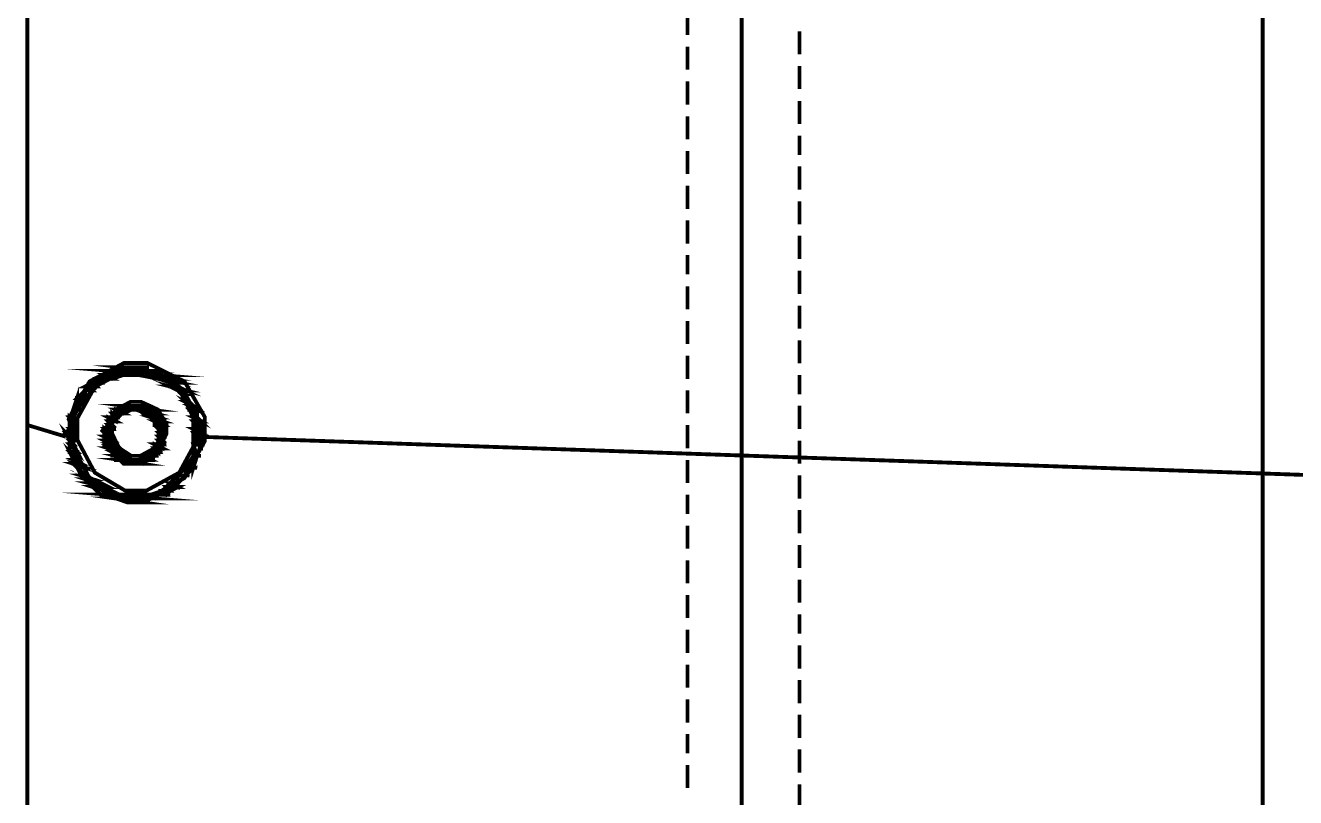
# Model space of a CAD drawing. Header units: metres. Extents: x -593 to 248, y 430 to 1024.
# Drawn here: x -26.56 to -12.6, y 676.95 to 685.43 of the extents above; entities that cross this region are included whole.
import ezdxf

# ---------------------------------------------------------------- set-up
doc = ezdxf.new("R2010")
doc.units = ezdxf.units.M
doc.header["$MEASUREMENT"] = 0
doc.layers.add('C00-00-00-BLACK', color=7, linetype='Continuous')
doc.layers.add('CFF-00-00', color=1, linetype='Continuous')

msp = doc.modelspace()

# ---------------------------------------------------------------- linework, layer by layer
at = {"layer": 'C00-00-00-BLACK', "const_width": 0.0423}
for points in [[(-26.534, 673.07), (-26.534, 693.119)], [(-12.965, 690.701), (-12.965, 670.355)], [(-18.689, 673.07), (-18.689, 688.796)], [(-19.283, 685.319), (-19.283, 685.531)], [(-18.053, 685.108), (-18.053, 685.362)], [(-19.283, 684.939), (-19.283, 685.192)], [(-18.053, 684.727), (-18.053, 684.98)], [(-19.283, 684.555), (-19.283, 684.812)], [(-18.053, 684.344), (-18.053, 684.597)], [(-19.283, 684.174), (-19.283, 684.428)], [(-18.053, 684.005), (-18.053, 684.217)], [(-19.283, 683.793), (-19.283, 684.047)], [(-18.053, 683.623), (-18.053, 683.878)], [(-19.283, 683.412), (-19.283, 683.666)], [(-18.053, 683.243), (-18.053, 683.496)], [(-19.283, 683.03), (-19.283, 683.285)], [(-18.053, 682.862), (-18.053, 683.116)], [(-19.283, 682.693), (-19.283, 682.904)], [(-18.053, 682.478), (-18.053, 682.734)], [(-19.283, 682.308), (-19.283, 682.563)], [(-18.053, 682.097), (-18.053, 682.351)], [(-19.283, 681.928), (-19.283, 682.181)], [(-18.053, 681.716), (-18.053, 681.969)], [(-19.283, 681.546), (-19.283, 681.801)], [(-18.053, 681.377), (-18.053, 681.589)], [(-19.283, 681.166), (-19.283, 681.419)], [(-18.053, 680.996), (-18.053, 681.25)], [(-19.283, 680.784), (-19.283, 681.039)], [(-18.053, 680.613), (-18.053, 680.869)], [(-19.283, 680.401), (-19.283, 680.655)], [(-18.053, 680.232), (-18.053, 680.485)], [(-19.283, 680.062), (-19.283, 680.274)], [(-18.053, 679.851), (-18.053, 680.105)], [(-19.283, 679.682), (-19.283, 679.935)], [(-18.053, 679.47), (-18.053, 679.723)], [(-19.283, 679.3), (-19.283, 679.555)], [(-18.053, 679.089), (-18.053, 679.343)], [(-19.283, 678.92), (-19.283, 679.173)], [(-18.053, 678.75), (-18.053, 678.961)], [(-19.283, 678.535), (-19.283, 678.793)], [(-18.053, 678.366), (-18.053, 678.62)], [(-19.283, 678.155), (-19.283, 678.408)], [(-18.053, 677.985), (-18.053, 678.239)], [(-19.283, 677.773), (-19.283, 678.028)], [(-18.053, 677.604), (-18.053, 677.858)], [(-19.283, 677.435), (-19.283, 677.646)], [(-18.053, 677.223), (-18.053, 677.477)], [(-19.283, 677.054), (-19.283, 677.307)], [(-18.053, 676.843), (-18.053, 677.096)]]:
    msp.add_lwpolyline(points, dxfattribs=at)
for points in [[(-24.585, 680.996), (-24.585, 681.127), (-24.808, 681.517), (-25.213, 681.719), (-25.347, 681.719), (-25.474, 681.719), (-25.851, 681.517), (-26.069, 681.127), (-26.069, 680.996), (-26.069, 680.863), (-25.851, 680.457), (-25.474, 680.234), (-25.347, 680.234), (-25.213, 680.234), (-24.808, 680.457), (-24.585, 680.863), (-24.585, 680.996)], [(-25.22, 681.673), (-25.516, 681.673), (-25.22, 681.632), (-25.22, 681.673)], [(-25.516, 681.673), (-25.22, 681.632), (-25.516, 681.632), (-25.516, 681.673)], [(-25.392, 681.673), (-25.22, 681.673), (-25.476, 681.673), (-25.392, 681.673)], [(-25.093, 681.632), (-25.602, 681.632), (-25.093, 681.589), (-25.093, 681.632)], [(-24.67, 680.996), (-24.67, 681.112), (-24.866, 681.459), (-25.227, 681.634), (-25.347, 681.634), (-25.458, 681.634), (-25.793, 681.459), (-25.985, 681.112), (-25.985, 680.996), (-25.985, 680.876), (-25.793, 680.516), (-25.458, 680.318), (-25.347, 680.318), (-25.227, 680.318), (-24.866, 680.516), (-24.67, 680.876), (-24.67, 680.996)], [(-25.772, 681.546), (-25.731, 681.505), (-25.815, 681.505), (-25.772, 681.546)], [(-25.646, 681.546), (-25.772, 681.546), (-25.731, 681.505), (-25.646, 681.546)], [(-25.688, 681.589), (-25.603, 681.546), (-25.731, 681.546), (-25.688, 681.589)], [(-25.476, 681.589), (-25.688, 681.589), (-25.603, 681.546), (-25.476, 681.589)], [(-25.691, 681.546), (-25.646, 681.546), (-25.734, 681.546), (-25.691, 681.546)], [(-25.603, 681.546), (-25.691, 681.546), (-25.646, 681.546), (-25.603, 681.546)], [(-25.643, 681.589), (-25.474, 681.589), (-25.686, 681.589), (-25.643, 681.589)], [(-25.602, 681.632), (-25.093, 681.589), (-25.643, 681.589), (-25.602, 681.632)], [(-25.093, 681.589), (-25.643, 681.589), (-25.093, 681.589)], [(-25.643, 681.589), (-25.093, 681.589), (-25.05, 681.589), (-25.643, 681.589)], [(-25.347, 681.589), (-25.643, 681.589), (-25.474, 681.589), (-25.347, 681.589)], [(-25.516, 681.632), (-25.093, 681.632), (-25.602, 681.632), (-25.516, 681.632)], [(-25.22, 681.632), (-25.516, 681.632), (-25.093, 681.632), (-25.22, 681.632)], [(-25.05, 681.589), (-25.22, 681.589), (-24.966, 681.546), (-25.05, 681.589)], [(-25.093, 681.546), (-24.881, 681.505), (-24.966, 681.505), (-25.093, 681.546)], [(-25.093, 681.589), (-25.347, 681.589), (-25.05, 681.589), (-25.093, 681.589)], [(-25.347, 681.589), (-25.05, 681.589), (-25.22, 681.589), (-25.347, 681.589)], [(-25.22, 681.589), (-24.966, 681.546), (-25.136, 681.546), (-25.22, 681.589)], [(-24.966, 681.546), (-25.093, 681.546), (-24.881, 681.505), (-24.966, 681.546)], [(-24.966, 681.546), (-25.136, 681.546), (-25.093, 681.546), (-24.966, 681.546)], [(-25.136, 681.546), (-24.966, 681.546), (-24.924, 681.546), (-25.136, 681.546)], [(-25.988, 681.335), (-25.988, 681.208), (-26.03, 681.208), (-25.988, 681.335)], [(-25.899, 681.419), (-25.899, 681.335), (-25.985, 681.335), (-25.899, 681.419)], [(-25.815, 681.505), (-25.772, 681.462), (-25.899, 681.462), (-25.815, 681.505)], [(-25.815, 681.419), (-25.899, 681.419), (-25.899, 681.335), (-25.815, 681.419)], [(-25.772, 681.462), (-25.861, 681.462), (-25.818, 681.419), (-25.772, 681.462)], [(-25.861, 681.462), (-25.818, 681.419), (-25.861, 681.419), (-25.861, 681.462)], [(-25.731, 681.505), (-25.815, 681.505), (-25.772, 681.462), (-25.731, 681.505)], [(-24.966, 681.462), (-24.797, 681.419), (-24.881, 681.419), (-24.966, 681.462)], [(-24.881, 681.462), (-24.966, 681.462), (-24.797, 681.419), (-24.881, 681.462)], [(-24.881, 681.505), (-24.966, 681.505), (-24.881, 681.462), (-24.881, 681.505)], [(-24.966, 681.505), (-24.881, 681.462), (-24.966, 681.462), (-24.966, 681.505)], [(-24.881, 681.419), (-24.797, 681.377), (-24.84, 681.377), (-24.881, 681.419)], [(-24.797, 681.419), (-24.881, 681.419), (-24.797, 681.377), (-24.797, 681.419)], [(-24.84, 681.377), (-24.754, 681.293), (-24.797, 681.293), (-24.84, 681.377)], [(-26.027, 681.208), (-26.027, 681.123), (-26.069, 681.123), (-26.027, 681.208)], [(-25.899, 681.335), (-25.988, 681.335), (-25.988, 681.208), (-25.899, 681.335)], [(-25.899, 681.335), (-25.985, 681.335), (-25.899, 681.335)], [(-25.985, 681.335), (-25.899, 681.335), (-25.858, 681.335), (-25.985, 681.335)], [(-25.22, 681.25), (-25.476, 681.25), (-25.177, 681.208), (-25.22, 681.25)], [(-25.008, 680.996), (-25.008, 681.05), (-25.099, 681.208), (-25.284, 681.293), (-25.347, 681.293), (-25.401, 681.293), (-25.562, 681.208), (-25.646, 681.05), (-25.646, 680.996), (-25.646, 680.939), (-25.562, 680.764), (-25.401, 680.657), (-25.347, 680.657), (-25.284, 680.657), (-25.099, 680.764), (-25.008, 680.939), (-25.008, 680.996)], [(-25.05, 680.996), (-25.05, 681.06), (-25.274, 681.25), (-25.347, 681.25), (-25.411, 681.25), (-25.603, 681.06), (-25.603, 680.996), (-25.603, 680.944), (-25.524, 680.785), (-25.392, 680.7), (-25.347, 680.7), (-25.294, 680.7), (-25.136, 680.785), (-25.05, 680.944), (-25.05, 680.996)], [(-25.476, 681.25), (-25.177, 681.208), (-25.519, 681.208), (-25.476, 681.25)], [(-25.432, 681.25), (-25.263, 681.25), (-25.474, 681.25), (-25.432, 681.25)], [(-25.22, 681.25), (-25.177, 681.25), (-25.474, 681.25), (-25.22, 681.25)], [(-25.22, 681.25), (-25.474, 681.25), (-25.263, 681.25), (-25.22, 681.25)], [(-25.392, 681.25), (-25.304, 681.25), (-25.435, 681.25), (-25.392, 681.25)], [(-25.304, 681.25), (-25.432, 681.25), (-25.263, 681.25), (-25.304, 681.25)], [(-25.392, 681.25), (-25.304, 681.25), (-25.263, 681.25), (-25.392, 681.25)], [(-25.304, 681.25), (-25.392, 681.25), (-25.304, 681.25)], [(-24.797, 681.293), (-24.711, 681.25), (-24.754, 681.25), (-24.797, 681.293)], [(-24.797, 681.377), (-24.84, 681.377), (-24.754, 681.293), (-24.797, 681.377)], [(-24.754, 681.293), (-24.797, 681.293), (-24.711, 681.25), (-24.754, 681.293)], [(-24.711, 681.25), (-24.754, 681.25), (-24.67, 681.208), (-24.711, 681.25)], [(-24.754, 681.208), (-24.67, 681.123), (-24.711, 681.123), (-24.754, 681.208)], [(-24.754, 681.25), (-24.67, 681.208), (-24.754, 681.208), (-24.754, 681.25)], [(-26.027, 681.123), (-26.069, 681.123), (-26.027, 681.08), (-26.027, 681.123)], [(-26.069, 681.123), (-26.027, 681.08), (-26.069, 681.08), (-26.069, 681.123)], [(-26.069, 681.08), (-26.027, 680.996), (-26.069, 680.996), (-26.069, 681.08)], [(-25.988, 681.208), (-26.03, 681.208), (-25.988, 681.208)], [(-26.03, 681.208), (-25.988, 681.208), (-25.945, 681.208), (-26.03, 681.208)], [(-25.985, 681.208), (-26.027, 681.208), (-26.027, 681.123), (-25.985, 681.208)], [(-25.562, 681.123), (-25.646, 681.123), (-25.562, 681.08), (-25.562, 681.123)], [(-25.646, 681.123), (-25.562, 681.08), (-25.646, 681.08), (-25.646, 681.123)], [(-25.603, 681.123), (-25.562, 681.123), (-25.646, 681.123), (-25.603, 681.123)], [(-25.646, 681.08), (-25.603, 681.039), (-25.646, 681.039), (-25.646, 681.08)], [(-25.392, 681.208), (-25.562, 681.208), (-25.476, 681.166), (-25.392, 681.208)], [(-25.519, 681.166), (-25.603, 681.166), (-25.562, 681.123), (-25.519, 681.166)], [(-25.603, 681.166), (-25.562, 681.123), (-25.603, 681.123), (-25.603, 681.166)], [(-25.562, 681.166), (-25.476, 681.166), (-25.603, 681.166), (-25.562, 681.166)], [(-25.519, 681.166), (-25.476, 681.166), (-25.603, 681.166), (-25.519, 681.166)], [(-25.519, 681.166), (-25.603, 681.166), (-25.476, 681.166), (-25.519, 681.166)], [(-25.562, 681.123), (-25.603, 681.123), (-25.562, 681.123)], [(-25.562, 681.208), (-25.476, 681.166), (-25.562, 681.166), (-25.562, 681.208)], [(-25.177, 681.208), (-25.519, 681.208), (-25.562, 681.208), (-25.177, 681.208)], [(-25.18, 681.208), (-25.138, 681.208), (-25.562, 681.208), (-25.18, 681.208)], [(-25.18, 681.208), (-25.562, 681.208), (-25.18, 681.208)], [(-25.392, 681.208), (-25.349, 681.208), (-25.562, 681.208), (-25.392, 681.208)], [(-25.392, 681.208), (-25.562, 681.208), (-25.349, 681.208), (-25.392, 681.208)], [(-25.476, 681.166), (-25.562, 681.166), (-25.476, 681.166)], [(-25.519, 681.208), (-25.18, 681.208), (-25.138, 681.208), (-25.519, 681.208)], [(-25.177, 681.208), (-25.304, 681.208), (-25.136, 681.166), (-25.177, 681.208)], [(-25.304, 681.208), (-25.136, 681.166), (-25.263, 681.166), (-25.304, 681.208)], [(-25.177, 681.208), (-25.347, 681.208), (-25.177, 681.208)], [(-25.347, 681.208), (-25.177, 681.208), (-25.304, 681.208), (-25.347, 681.208)], [(-25.136, 681.166), (-25.22, 681.166), (-25.093, 681.123), (-25.136, 681.166)], [(-25.093, 681.123), (-25.177, 681.123), (-25.05, 681.08), (-25.093, 681.123)], [(-25.22, 681.166), (-25.093, 681.123), (-25.177, 681.123), (-25.22, 681.166)], [(-25.136, 681.166), (-25.263, 681.166), (-25.136, 681.166)], [(-25.263, 681.166), (-25.136, 681.166), (-25.093, 681.166), (-25.263, 681.166)], [(-25.136, 681.166), (-25.263, 681.166), (-25.136, 681.166)], [(-25.263, 681.166), (-25.136, 681.166), (-25.22, 681.166), (-25.263, 681.166)], [(-25.177, 681.123), (-25.05, 681.08), (-25.136, 681.08), (-25.177, 681.123)], [(-25.177, 681.123), (-25.093, 681.123), (-25.05, 681.123), (-25.177, 681.123)], [(-25.093, 681.123), (-25.05, 681.123), (-25.177, 681.123), (-25.093, 681.123)], [(-24.67, 681.208), (-24.754, 681.208), (-24.67, 681.123), (-24.67, 681.208)], [(-24.67, 681.123), (-24.711, 681.123), (-24.627, 681.08), (-24.67, 681.123)], [(-24.711, 681.123), (-24.627, 681.08), (-24.711, 681.08), (-24.711, 681.123)], [(-24.711, 681.08), (-24.627, 680.996), (-24.711, 680.996), (-24.711, 681.08)], [(-26.111, 680.954), (-26.027, 680.869), (-26.069, 680.869), (-26.111, 680.954)], [(-26.069, 680.996), (-26.027, 680.954), (-26.111, 680.954), (-26.069, 680.996)], [(-26.027, 680.996), (-26.069, 680.996), (-26.027, 680.954), (-26.027, 680.996)], [(-26.027, 681.08), (-26.069, 681.08), (-26.027, 680.996), (-26.027, 681.08)], [(-25.603, 680.996), (-25.688, 680.996), (-25.646, 680.954), (-25.603, 680.996)], [(-25.646, 681.039), (-25.603, 680.996), (-25.688, 680.996), (-25.646, 681.039)], [(-25.688, 680.996), (-25.646, 680.954), (-25.688, 680.954), (-25.688, 680.996)], [(-25.603, 680.996), (-25.688, 680.996), (-25.603, 680.996)], [(-25.688, 680.996), (-25.603, 680.996), (-25.562, 680.996), (-25.688, 680.996)], [(-25.688, 680.954), (-25.646, 680.911), (-25.688, 680.911), (-25.688, 680.954)], [(-25.603, 681.08), (-25.646, 681.08), (-25.603, 681.039), (-25.603, 681.08)], [(-25.603, 681.039), (-25.646, 681.039), (-25.603, 680.996), (-25.603, 681.039)], [(-25.603, 681.08), (-25.562, 681.08), (-25.646, 681.08), (-25.603, 681.08)], [(-25.603, 681.08), (-25.646, 681.08), (-25.562, 681.08), (-25.603, 681.08)], [(-25.05, 681.08), (-25.136, 681.08), (-25.05, 681.039), (-25.05, 681.08)], [(-25.136, 681.08), (-25.05, 681.039), (-25.136, 681.039), (-25.136, 681.08)], [(-25.136, 681.08), (-25.05, 681.08), (-25.008, 681.08), (-25.136, 681.08)], [(-25.05, 681.08), (-25.008, 681.08), (-25.136, 681.08), (-25.05, 681.08)], [(-25.05, 681.039), (-25.136, 681.039), (-25.093, 681.039), (-25.05, 681.039)], [(-25.136, 681.039), (-25.05, 681.039), (-25.008, 681.039), (-25.136, 681.039)], [(-25.05, 680.996), (-25.093, 680.996), (-25.05, 680.954), (-25.05, 680.996)], [(-25.05, 681.039), (-25.093, 681.039), (-25.05, 680.996), (-25.05, 681.039)], [(-25.093, 681.039), (-25.05, 680.996), (-25.093, 680.996), (-25.093, 681.039)], [(-25.093, 680.996), (-25.05, 680.954), (-25.093, 680.954), (-25.093, 680.996)], [(-25.093, 680.954), (-25.05, 680.911), (-25.093, 680.911), (-25.093, 680.954)], [(-24.627, 680.996), (-24.711, 680.996), (-24.627, 680.954), (-24.627, 680.996)], [(-24.627, 681.08), (-24.711, 681.08), (-24.627, 680.996), (-24.627, 681.08)], [(-24.711, 680.996), (-24.627, 680.954), (-24.711, 680.954), (-24.711, 680.996)], [(-24.711, 680.954), (-24.627, 680.824), (-24.711, 680.824), (-24.711, 680.954)], [(-26.027, 680.954), (-26.111, 680.954), (-26.027, 680.869), (-26.027, 680.954)], [(-26.027, 680.827), (-26.069, 680.827), (-25.985, 680.743), (-26.027, 680.827)], [(-26.027, 680.869), (-26.069, 680.869), (-26.027, 680.827), (-26.027, 680.869)], [(-26.069, 680.869), (-26.027, 680.827), (-26.069, 680.827), (-26.069, 680.869)], [(-26.069, 680.827), (-25.985, 680.743), (-26.069, 680.743), (-26.069, 680.827)], [(-25.646, 680.911), (-25.688, 680.911), (-25.603, 680.869), (-25.646, 680.911)], [(-25.603, 680.869), (-25.688, 680.869), (-25.603, 680.827), (-25.603, 680.869)], [(-25.646, 680.954), (-25.688, 680.954), (-25.646, 680.911), (-25.646, 680.954)], [(-25.603, 680.827), (-25.646, 680.827), (-25.559, 680.784), (-25.603, 680.827)], [(-25.688, 680.954), (-25.646, 680.954), (-25.603, 680.954), (-25.688, 680.954)], [(-25.646, 680.954), (-25.603, 680.954), (-25.688, 680.954), (-25.646, 680.954)], [(-25.688, 680.911), (-25.603, 680.869), (-25.688, 680.869), (-25.688, 680.911)], [(-25.688, 680.869), (-25.603, 680.827), (-25.688, 680.827), (-25.688, 680.869)], [(-25.688, 680.869), (-25.603, 680.869), (-25.562, 680.869), (-25.688, 680.869)], [(-25.603, 680.869), (-25.562, 680.869), (-25.688, 680.869), (-25.603, 680.869)], [(-25.646, 680.827), (-25.559, 680.784), (-25.646, 680.784), (-25.646, 680.827)], [(-25.136, 680.827), (-25.05, 680.784), (-25.136, 680.784), (-25.136, 680.827)], [(-25.05, 680.911), (-25.093, 680.911), (-25.05, 680.869), (-25.05, 680.911)], [(-25.05, 680.869), (-25.093, 680.869), (-25.05, 680.827), (-25.05, 680.869)], [(-25.05, 680.954), (-25.093, 680.954), (-25.05, 680.911), (-25.05, 680.954)], [(-25.093, 680.954), (-25.05, 680.954), (-25.008, 680.954), (-25.093, 680.954)], [(-25.05, 680.954), (-25.008, 680.954), (-25.093, 680.954), (-25.05, 680.954)], [(-25.093, 680.911), (-25.05, 680.869), (-25.093, 680.869), (-25.093, 680.911)], [(-25.093, 680.869), (-25.05, 680.827), (-25.093, 680.827), (-25.093, 680.869)], [(-24.627, 680.954), (-24.711, 680.954), (-24.627, 680.824), (-24.627, 680.954)], [(-24.711, 680.827), (-24.67, 680.7), (-24.711, 680.7), (-24.711, 680.827)], [(-26.069, 680.743), (-25.985, 680.657), (-26.027, 680.657), (-26.069, 680.743)], [(-25.985, 680.743), (-26.069, 680.743), (-25.985, 680.657), (-25.985, 680.743)], [(-25.562, 680.784), (-25.646, 680.784), (-25.519, 680.743), (-25.562, 680.784)], [(-25.646, 680.784), (-25.519, 680.743), (-25.603, 680.743), (-25.646, 680.784)], [(-25.435, 680.7), (-25.562, 680.7), (-25.392, 680.655), (-25.435, 680.7)], [(-25.603, 680.827), (-25.688, 680.827), (-25.603, 680.827)], [(-25.688, 680.827), (-25.603, 680.827), (-25.646, 680.827), (-25.688, 680.827)], [(-25.519, 680.743), (-25.603, 680.743), (-25.519, 680.7), (-25.519, 680.743)], [(-25.559, 680.784), (-25.646, 680.784), (-25.559, 680.784)], [(-25.646, 680.784), (-25.559, 680.784), (-25.516, 680.784), (-25.646, 680.784)], [(-25.476, 680.7), (-25.606, 680.7), (-25.435, 680.7), (-25.476, 680.7)], [(-25.606, 680.7), (-25.435, 680.7), (-25.562, 680.7), (-25.606, 680.7)], [(-25.603, 680.743), (-25.519, 680.7), (-25.603, 680.7), (-25.603, 680.743)], [(-25.476, 680.7), (-25.435, 680.7), (-25.603, 680.7), (-25.476, 680.7)], [(-25.476, 680.7), (-25.603, 680.7), (-25.519, 680.7), (-25.476, 680.7)], [(-25.562, 680.7), (-25.392, 680.655), (-25.562, 680.655), (-25.562, 680.7)], [(-25.263, 680.7), (-25.177, 680.657), (-25.304, 680.657), (-25.263, 680.7)], [(-25.136, 680.7), (-25.263, 680.7), (-25.177, 680.657), (-25.136, 680.7)], [(-25.22, 680.7), (-25.136, 680.7), (-25.263, 680.7), (-25.22, 680.7)], [(-25.136, 680.7), (-25.263, 680.7), (-25.136, 680.7)], [(-25.263, 680.7), (-25.136, 680.7), (-25.093, 680.7), (-25.263, 680.7)], [(-25.177, 680.743), (-25.136, 680.7), (-25.22, 680.7), (-25.177, 680.743)], [(-25.136, 680.7), (-25.22, 680.7), (-25.136, 680.7)], [(-25.136, 680.784), (-25.093, 680.743), (-25.177, 680.743), (-25.136, 680.784)], [(-25.093, 680.743), (-25.177, 680.743), (-25.136, 680.7), (-25.093, 680.743)], [(-25.05, 680.827), (-25.136, 680.827), (-25.05, 680.784), (-25.05, 680.827)], [(-25.177, 680.743), (-25.093, 680.743), (-25.05, 680.743), (-25.177, 680.743)], [(-25.093, 680.743), (-25.05, 680.743), (-25.177, 680.743), (-25.093, 680.743)], [(-25.093, 680.784), (-25.136, 680.784), (-25.093, 680.743), (-25.093, 680.784)], [(-25.05, 680.827), (-25.093, 680.827), (-25.136, 680.827), (-25.05, 680.827)], [(-25.093, 680.784), (-25.05, 680.784), (-25.136, 680.784), (-25.093, 680.784)], [(-25.093, 680.784), (-25.136, 680.784), (-25.05, 680.784), (-25.093, 680.784)], [(-25.093, 680.827), (-25.05, 680.827), (-25.008, 680.827), (-25.093, 680.827)], [(-24.711, 680.7), (-24.711, 680.571), (-24.797, 680.571), (-24.711, 680.7)], [(-24.627, 680.827), (-24.711, 680.827), (-24.67, 680.7), (-24.627, 680.827)], [(-24.711, 680.827), (-24.627, 680.827), (-24.585, 680.827), (-24.711, 680.827)], [(-24.627, 680.827), (-24.585, 680.827), (-24.711, 680.827), (-24.627, 680.827)], [(-24.711, 680.7), (-24.67, 680.7), (-24.627, 680.7), (-24.711, 680.7)], [(-24.67, 680.7), (-24.627, 680.7), (-24.711, 680.7), (-24.67, 680.7)], [(-24.67, 680.7), (-24.711, 680.7), (-24.711, 680.571), (-24.67, 680.7)], [(-25.942, 680.613), (-26.027, 680.613), (-25.899, 680.571), (-25.942, 680.613)], [(-25.985, 680.655), (-26.027, 680.655), (-25.942, 680.613), (-25.985, 680.655)], [(-26.027, 680.613), (-25.899, 680.571), (-25.985, 680.571), (-26.027, 680.613)], [(-25.985, 680.571), (-25.899, 680.485), (-25.942, 680.485), (-25.985, 680.571)], [(-26.027, 680.655), (-25.942, 680.613), (-26.027, 680.613), (-26.027, 680.655)], [(-25.899, 680.571), (-25.985, 680.571), (-25.899, 680.485), (-25.899, 680.571)], [(-25.22, 680.655), (-25.519, 680.655), (-25.263, 680.613), (-25.22, 680.655)], [(-25.562, 680.655), (-25.392, 680.655), (-25.347, 680.655), (-25.562, 680.655)], [(-25.392, 680.655), (-25.347, 680.655), (-25.562, 680.655), (-25.392, 680.655)], [(-25.347, 680.655), (-25.304, 680.655), (-25.562, 680.655), (-25.347, 680.655)], [(-25.347, 680.655), (-25.562, 680.655), (-25.389, 680.655), (-25.347, 680.655)], [(-25.177, 680.655), (-25.562, 680.655), (-25.22, 680.655), (-25.177, 680.655)], [(-25.562, 680.655), (-25.22, 680.655), (-25.519, 680.655), (-25.562, 680.655)], [(-25.519, 680.655), (-25.263, 680.613), (-25.476, 680.613), (-25.519, 680.655)], [(-25.22, 680.655), (-25.519, 680.655), (-25.22, 680.655)], [(-25.519, 680.655), (-25.22, 680.655), (-25.177, 680.655), (-25.519, 680.655)], [(-25.263, 680.613), (-25.476, 680.613), (-25.435, 680.613), (-25.263, 680.613)], [(-25.476, 680.613), (-25.263, 680.613), (-25.22, 680.613), (-25.476, 680.613)], [(-25.304, 680.613), (-25.392, 680.613), (-25.435, 680.613), (-25.304, 680.613)], [(-25.435, 680.613), (-25.263, 680.613), (-25.304, 680.613), (-25.435, 680.613)], [(-25.304, 680.613), (-25.263, 680.613), (-25.392, 680.613), (-25.304, 680.613)], [(-25.304, 680.655), (-25.177, 680.655), (-25.347, 680.655), (-25.304, 680.655)], [(-25.347, 680.655), (-25.177, 680.655), (-25.133, 680.655), (-25.347, 680.655)], [(-25.177, 680.655), (-25.133, 680.655), (-25.347, 680.655), (-25.177, 680.655)], [(-25.177, 680.655), (-25.304, 680.655), (-25.177, 680.655)], [(-24.797, 680.571), (-24.797, 680.485), (-24.881, 680.485), (-24.797, 680.571)], [(-24.711, 680.571), (-24.797, 680.571), (-24.711, 680.571)], [(-24.797, 680.571), (-24.711, 680.571), (-24.67, 680.571), (-24.797, 680.571)], [(-24.711, 680.571), (-24.797, 680.571), (-24.797, 680.485), (-24.711, 680.571)], [(-25.899, 680.485), (-25.945, 680.485), (-25.815, 680.444), (-25.899, 680.485)], [(-25.945, 680.485), (-25.815, 680.444), (-25.899, 680.444), (-25.945, 680.485)], [(-25.815, 680.444), (-25.899, 680.444), (-25.772, 680.401), (-25.815, 680.444)], [(-25.899, 680.444), (-25.772, 680.401), (-25.858, 680.401), (-25.899, 680.444)], [(-25.858, 680.401), (-25.688, 680.358), (-25.815, 680.358), (-25.858, 680.401)], [(-24.881, 680.485), (-24.881, 680.401), (-24.966, 680.401), (-24.881, 680.485)], [(-24.797, 680.485), (-24.881, 680.485), (-24.797, 680.485)], [(-24.881, 680.485), (-24.797, 680.485), (-24.754, 680.485), (-24.881, 680.485)], [(-24.797, 680.485), (-24.881, 680.485), (-24.881, 680.401), (-24.797, 680.485)], [(-25.093, 680.274), (-25.643, 680.274), (-25.136, 680.232), (-25.093, 680.274)], [(-25.772, 680.401), (-25.858, 680.401), (-25.688, 680.358), (-25.772, 680.401)], [(-25.688, 680.358), (-25.815, 680.358), (-25.562, 680.274), (-25.688, 680.358)], [(-25.815, 680.358), (-25.562, 680.274), (-25.731, 680.274), (-25.815, 680.358)], [(-25.688, 680.358), (-25.815, 680.358), (-25.688, 680.358)], [(-25.815, 680.358), (-25.688, 680.358), (-25.646, 680.358), (-25.815, 680.358)], [(-25.562, 680.274), (-25.731, 680.274), (-25.476, 680.274), (-25.562, 680.274)], [(-25.731, 680.274), (-25.476, 680.274), (-25.688, 680.274), (-25.731, 680.274)], [(-25.643, 680.274), (-25.136, 680.232), (-25.559, 680.232), (-25.643, 680.274)], [(-25.476, 680.274), (-25.688, 680.274), (-25.435, 680.274), (-25.476, 680.274)], [(-25.688, 680.274), (-25.435, 680.274), (-25.646, 680.274), (-25.688, 680.274)], [(-25.304, 680.274), (-25.263, 680.274), (-25.646, 680.274), (-25.304, 680.274)], [(-25.304, 680.274), (-25.646, 680.274), (-25.432, 680.274), (-25.304, 680.274)], [(-25.177, 680.274), (-25.05, 680.274), (-25.304, 680.274), (-25.177, 680.274)], [(-25.093, 680.274), (-25.05, 680.274), (-25.304, 680.274), (-25.093, 680.274)], [(-25.093, 680.274), (-25.304, 680.274), (-25.05, 680.274), (-25.093, 680.274)], [(-25.05, 680.316), (-25.008, 680.274), (-25.177, 680.274), (-25.05, 680.316)], [(-25.008, 680.274), (-25.177, 680.274), (-25.008, 680.274)], [(-25.177, 680.274), (-25.008, 680.274), (-24.966, 680.274), (-25.177, 680.274)], [(-25.008, 680.274), (-25.177, 680.274), (-25.05, 680.274), (-25.008, 680.274)], [(-25.008, 680.358), (-24.966, 680.316), (-25.05, 680.316), (-25.008, 680.358)], [(-24.966, 680.316), (-25.05, 680.316), (-25.008, 680.274), (-24.966, 680.316)], [(-24.881, 680.358), (-25.008, 680.358), (-24.966, 680.316), (-24.881, 680.358)], [(-24.966, 680.401), (-24.881, 680.358), (-25.008, 680.358), (-24.966, 680.401)], [(-24.881, 680.401), (-24.966, 680.401), (-24.881, 680.358), (-24.881, 680.401)], [(-25.562, 680.232), (-25.177, 680.232), (-25.263, 680.189), (-25.562, 680.232)], [(-25.263, 680.189), (-25.432, 680.189), (-25.559, 680.232), (-25.263, 680.189)], [(-25.177, 680.232), (-25.136, 680.232), (-25.559, 680.232), (-25.177, 680.232)], [(-25.177, 680.232), (-25.559, 680.232), (-25.136, 680.232), (-25.177, 680.232)], [(-25.263, 680.189), (-25.22, 680.189), (-25.432, 680.189), (-25.263, 680.189)]]:
    msp.add_lwpolyline(points, close=True, dxfattribs=at)
at = {"layer": 'C00-00-00-BLACK'}
for points in [[(-25.688, 681.589), (-25.603, 681.546), (-25.731, 681.546), (-25.688, 681.589)], [(-25.476, 681.589), (-25.688, 681.589), (-25.603, 681.546), (-25.476, 681.589)], [(-25.643, 681.589), (-25.474, 681.589), (-25.686, 681.589), (-25.643, 681.589)], [(-25.602, 681.632), (-25.093, 681.589), (-25.643, 681.589), (-25.602, 681.632)], [(-25.093, 681.589), (-25.643, 681.589), (-25.093, 681.589)], [(-25.643, 681.589), (-25.093, 681.589), (-25.05, 681.589), (-25.643, 681.589)], [(-25.347, 681.589), (-25.643, 681.589), (-25.474, 681.589), (-25.347, 681.589)], [(-25.516, 681.632), (-25.093, 681.632), (-25.602, 681.632), (-25.516, 681.632)], [(-25.093, 681.632), (-25.602, 681.632), (-25.093, 681.589), (-25.093, 681.632)], [(-25.22, 681.673), (-25.516, 681.673), (-25.22, 681.632), (-25.22, 681.673)], [(-25.516, 681.673), (-25.22, 681.632), (-25.516, 681.632), (-25.516, 681.673)], [(-25.22, 681.632), (-25.516, 681.632), (-25.093, 681.632), (-25.22, 681.632)], [(-25.392, 681.673), (-25.22, 681.673), (-25.476, 681.673), (-25.392, 681.673)], [(-25.093, 681.589), (-25.347, 681.589), (-25.05, 681.589), (-25.093, 681.589)], [(-25.347, 681.589), (-25.05, 681.589), (-25.22, 681.589), (-25.347, 681.589)], [(-25.05, 681.589), (-25.22, 681.589), (-24.966, 681.546), (-25.05, 681.589)], [(-25.22, 681.589), (-24.966, 681.546), (-25.136, 681.546), (-25.22, 681.589)], [(-25.899, 681.419), (-25.899, 681.335), (-25.985, 681.335), (-25.899, 681.419)], [(-25.815, 681.505), (-25.772, 681.462), (-25.899, 681.462), (-25.815, 681.505)], [(-25.815, 681.419), (-25.899, 681.419), (-25.899, 681.335), (-25.815, 681.419)], [(-25.772, 681.462), (-25.861, 681.462), (-25.818, 681.419), (-25.772, 681.462)], [(-25.861, 681.462), (-25.818, 681.419), (-25.861, 681.419), (-25.861, 681.462)], [(-25.772, 681.546), (-25.731, 681.505), (-25.815, 681.505), (-25.772, 681.546)], [(-25.731, 681.505), (-25.815, 681.505), (-25.772, 681.462), (-25.731, 681.505)], [(-25.646, 681.546), (-25.772, 681.546), (-25.731, 681.505), (-25.646, 681.546)], [(-25.691, 681.546), (-25.646, 681.546), (-25.734, 681.546), (-25.691, 681.546)], [(-25.603, 681.546), (-25.691, 681.546), (-25.646, 681.546), (-25.603, 681.546)], [(-24.966, 681.546), (-25.136, 681.546), (-25.093, 681.546), (-24.966, 681.546)], [(-25.136, 681.546), (-24.966, 681.546), (-24.924, 681.546), (-25.136, 681.546)], [(-24.966, 681.546), (-25.093, 681.546), (-24.881, 681.505), (-24.966, 681.546)], [(-25.093, 681.546), (-24.881, 681.505), (-24.966, 681.505), (-25.093, 681.546)], [(-24.881, 681.505), (-24.966, 681.505), (-24.881, 681.462), (-24.881, 681.505)], [(-24.966, 681.505), (-24.881, 681.462), (-24.966, 681.462), (-24.966, 681.505)], [(-24.881, 681.462), (-24.966, 681.462), (-24.797, 681.419), (-24.881, 681.462)], [(-24.966, 681.462), (-24.797, 681.419), (-24.881, 681.419), (-24.966, 681.462)], [(-24.797, 681.419), (-24.881, 681.419), (-24.797, 681.377), (-24.797, 681.419)], [(-24.881, 681.419), (-24.797, 681.377), (-24.84, 681.377), (-24.881, 681.419)], [(-25.988, 681.335), (-25.988, 681.208), (-26.03, 681.208), (-25.988, 681.335)], [(-25.899, 681.335), (-25.988, 681.335), (-25.988, 681.208), (-25.899, 681.335)], [(-25.899, 681.335), (-25.985, 681.335), (-25.899, 681.335)], [(-25.985, 681.335), (-25.899, 681.335), (-25.858, 681.335), (-25.985, 681.335)], [(-24.797, 681.377), (-24.84, 681.377), (-24.754, 681.293), (-24.797, 681.377)], [(-24.84, 681.377), (-24.754, 681.293), (-24.797, 681.293), (-24.84, 681.377)], [(-24.754, 681.293), (-24.797, 681.293), (-24.711, 681.25), (-24.754, 681.293)], [(-24.797, 681.293), (-24.711, 681.25), (-24.754, 681.25), (-24.797, 681.293)], [(-26.027, 681.208), (-26.027, 681.123), (-26.069, 681.123), (-26.027, 681.208)], [(-25.988, 681.208), (-26.03, 681.208), (-25.988, 681.208)], [(-26.03, 681.208), (-25.988, 681.208), (-25.945, 681.208), (-26.03, 681.208)], [(-25.985, 681.208), (-26.027, 681.208), (-26.027, 681.123), (-25.985, 681.208)], [(-25.562, 681.166), (-25.476, 681.166), (-25.603, 681.166), (-25.562, 681.166)], [(-25.519, 681.166), (-25.476, 681.166), (-25.603, 681.166), (-25.519, 681.166)], [(-25.519, 681.166), (-25.603, 681.166), (-25.476, 681.166), (-25.519, 681.166)], [(-25.519, 681.166), (-25.603, 681.166), (-25.562, 681.123), (-25.519, 681.166)], [(-25.603, 681.166), (-25.562, 681.123), (-25.603, 681.123), (-25.603, 681.166)], [(-25.177, 681.208), (-25.519, 681.208), (-25.562, 681.208), (-25.177, 681.208)], [(-25.18, 681.208), (-25.138, 681.208), (-25.562, 681.208), (-25.18, 681.208)], [(-25.18, 681.208), (-25.562, 681.208), (-25.18, 681.208)], [(-25.392, 681.208), (-25.349, 681.208), (-25.562, 681.208), (-25.392, 681.208)], [(-25.392, 681.208), (-25.562, 681.208), (-25.349, 681.208), (-25.392, 681.208)], [(-25.392, 681.208), (-25.562, 681.208), (-25.476, 681.166), (-25.392, 681.208)], [(-25.562, 681.208), (-25.476, 681.166), (-25.562, 681.166), (-25.562, 681.208)], [(-25.476, 681.166), (-25.562, 681.166), (-25.476, 681.166)], [(-25.476, 681.25), (-25.177, 681.208), (-25.519, 681.208), (-25.476, 681.25)], [(-25.519, 681.208), (-25.18, 681.208), (-25.138, 681.208), (-25.519, 681.208)], [(-25.22, 681.25), (-25.476, 681.25), (-25.177, 681.208), (-25.22, 681.25)], [(-25.432, 681.25), (-25.263, 681.25), (-25.474, 681.25), (-25.432, 681.25)], [(-25.22, 681.25), (-25.177, 681.25), (-25.474, 681.25), (-25.22, 681.25)], [(-25.22, 681.25), (-25.474, 681.25), (-25.263, 681.25), (-25.22, 681.25)], [(-25.392, 681.25), (-25.304, 681.25), (-25.435, 681.25), (-25.392, 681.25)], [(-25.304, 681.25), (-25.432, 681.25), (-25.263, 681.25), (-25.304, 681.25)], [(-25.392, 681.25), (-25.304, 681.25), (-25.263, 681.25), (-25.392, 681.25)], [(-25.304, 681.25), (-25.392, 681.25), (-25.304, 681.25)], [(-25.177, 681.208), (-25.347, 681.208), (-25.177, 681.208)], [(-25.347, 681.208), (-25.177, 681.208), (-25.304, 681.208), (-25.347, 681.208)], [(-25.177, 681.208), (-25.304, 681.208), (-25.136, 681.166), (-25.177, 681.208)], [(-25.304, 681.208), (-25.136, 681.166), (-25.263, 681.166), (-25.304, 681.208)], [(-25.136, 681.166), (-25.263, 681.166), (-25.136, 681.166)], [(-25.263, 681.166), (-25.136, 681.166), (-25.093, 681.166), (-25.263, 681.166)], [(-25.136, 681.166), (-25.263, 681.166), (-25.136, 681.166)], [(-25.263, 681.166), (-25.136, 681.166), (-25.22, 681.166), (-25.263, 681.166)], [(-25.136, 681.166), (-25.22, 681.166), (-25.093, 681.123), (-25.136, 681.166)], [(-25.22, 681.166), (-25.093, 681.123), (-25.177, 681.123), (-25.22, 681.166)], [(-24.711, 681.25), (-24.754, 681.25), (-24.67, 681.208), (-24.711, 681.25)], [(-24.754, 681.25), (-24.67, 681.208), (-24.754, 681.208), (-24.754, 681.25)], [(-24.67, 681.208), (-24.754, 681.208), (-24.67, 681.123), (-24.67, 681.208)], [(-24.754, 681.208), (-24.67, 681.123), (-24.711, 681.123), (-24.754, 681.208)], [(-26.069, 680.996), (-26.027, 680.954), (-26.111, 680.954), (-26.069, 680.996)], [(-26.027, 681.123), (-26.069, 681.123), (-26.027, 681.08), (-26.027, 681.123)], [(-26.069, 681.123), (-26.027, 681.08), (-26.069, 681.08), (-26.069, 681.123)], [(-26.027, 681.08), (-26.069, 681.08), (-26.027, 680.996), (-26.027, 681.08)], [(-26.069, 681.08), (-26.027, 680.996), (-26.069, 680.996), (-26.069, 681.08)], [(-26.027, 680.996), (-26.069, 680.996), (-26.027, 680.954), (-26.027, 680.996)], [(-25.646, 681.039), (-25.603, 680.996), (-25.688, 680.996), (-25.646, 681.039)], [(-25.603, 680.996), (-25.688, 680.996), (-25.603, 680.996)], [(-25.688, 680.996), (-25.603, 680.996), (-25.562, 680.996), (-25.688, 680.996)], [(-25.603, 680.996), (-25.688, 680.996), (-25.646, 680.954), (-25.603, 680.996)], [(-25.688, 680.996), (-25.646, 680.954), (-25.688, 680.954), (-25.688, 680.996)], [(-25.603, 681.123), (-25.562, 681.123), (-25.646, 681.123), (-25.603, 681.123)], [(-25.562, 681.123), (-25.646, 681.123), (-25.562, 681.08), (-25.562, 681.123)], [(-25.646, 681.123), (-25.562, 681.08), (-25.646, 681.08), (-25.646, 681.123)], [(-25.603, 681.08), (-25.562, 681.08), (-25.646, 681.08), (-25.603, 681.08)], [(-25.603, 681.08), (-25.646, 681.08), (-25.562, 681.08), (-25.603, 681.08)], [(-25.603, 681.08), (-25.646, 681.08), (-25.603, 681.039), (-25.603, 681.08)], [(-25.646, 681.08), (-25.603, 681.039), (-25.646, 681.039), (-25.646, 681.08)], [(-25.603, 681.039), (-25.646, 681.039), (-25.603, 680.996), (-25.603, 681.039)], [(-25.562, 681.123), (-25.603, 681.123), (-25.562, 681.123)], [(-25.177, 681.123), (-25.093, 681.123), (-25.05, 681.123), (-25.177, 681.123)], [(-25.093, 681.123), (-25.05, 681.123), (-25.177, 681.123), (-25.093, 681.123)], [(-25.093, 681.123), (-25.177, 681.123), (-25.05, 681.08), (-25.093, 681.123)], [(-25.177, 681.123), (-25.05, 681.08), (-25.136, 681.08), (-25.177, 681.123)], [(-25.136, 681.08), (-25.05, 681.08), (-25.008, 681.08), (-25.136, 681.08)], [(-25.05, 681.08), (-25.008, 681.08), (-25.136, 681.08), (-25.05, 681.08)], [(-25.05, 681.08), (-25.136, 681.08), (-25.05, 681.039), (-25.05, 681.08)], [(-25.136, 681.08), (-25.05, 681.039), (-25.136, 681.039), (-25.136, 681.08)], [(-25.05, 681.039), (-25.136, 681.039), (-25.093, 681.039), (-25.05, 681.039)], [(-25.136, 681.039), (-25.05, 681.039), (-25.008, 681.039), (-25.136, 681.039)], [(-25.05, 681.039), (-25.093, 681.039), (-25.05, 680.996), (-25.05, 681.039)], [(-25.093, 681.039), (-25.05, 680.996), (-25.093, 680.996), (-25.093, 681.039)], [(-25.05, 680.996), (-25.093, 680.996), (-25.05, 680.954), (-25.05, 680.996)], [(-25.093, 680.996), (-25.05, 680.954), (-25.093, 680.954), (-25.093, 680.996)], [(-24.67, 681.123), (-24.711, 681.123), (-24.627, 681.08), (-24.67, 681.123)], [(-24.711, 681.123), (-24.627, 681.08), (-24.711, 681.08), (-24.711, 681.123)], [(-24.627, 681.08), (-24.711, 681.08), (-24.627, 680.996), (-24.627, 681.08)], [(-24.711, 681.08), (-24.627, 680.996), (-24.711, 680.996), (-24.711, 681.08)], [(-24.627, 680.996), (-24.711, 680.996), (-24.627, 680.954), (-24.627, 680.996)], [(-24.711, 680.996), (-24.627, 680.954), (-24.711, 680.954), (-24.711, 680.996)], [(-26.027, 680.954), (-26.111, 680.954), (-26.027, 680.869), (-26.027, 680.954)], [(-26.111, 680.954), (-26.027, 680.869), (-26.069, 680.869), (-26.111, 680.954)], [(-26.027, 680.869), (-26.069, 680.869), (-26.027, 680.827), (-26.027, 680.869)], [(-26.069, 680.869), (-26.027, 680.827), (-26.069, 680.827), (-26.069, 680.869)], [(-25.688, 680.954), (-25.646, 680.954), (-25.603, 680.954), (-25.688, 680.954)], [(-25.646, 680.954), (-25.603, 680.954), (-25.688, 680.954), (-25.646, 680.954)], [(-25.646, 680.954), (-25.688, 680.954), (-25.646, 680.911), (-25.646, 680.954)], [(-25.688, 680.954), (-25.646, 680.911), (-25.688, 680.911), (-25.688, 680.954)], [(-25.646, 680.911), (-25.688, 680.911), (-25.603, 680.869), (-25.646, 680.911)], [(-25.688, 680.911), (-25.603, 680.869), (-25.688, 680.869), (-25.688, 680.911)], [(-25.688, 680.869), (-25.603, 680.869), (-25.562, 680.869), (-25.688, 680.869)], [(-25.603, 680.869), (-25.562, 680.869), (-25.688, 680.869), (-25.603, 680.869)], [(-25.603, 680.869), (-25.688, 680.869), (-25.603, 680.827), (-25.603, 680.869)], [(-25.688, 680.869), (-25.603, 680.827), (-25.688, 680.827), (-25.688, 680.869)], [(-25.093, 680.954), (-25.05, 680.954), (-25.008, 680.954), (-25.093, 680.954)], [(-25.05, 680.954), (-25.008, 680.954), (-25.093, 680.954), (-25.05, 680.954)], [(-25.05, 680.954), (-25.093, 680.954), (-25.05, 680.911), (-25.05, 680.954)], [(-25.093, 680.954), (-25.05, 680.911), (-25.093, 680.911), (-25.093, 680.954)], [(-25.05, 680.911), (-25.093, 680.911), (-25.05, 680.869), (-25.05, 680.911)], [(-25.093, 680.911), (-25.05, 680.869), (-25.093, 680.869), (-25.093, 680.911)], [(-25.05, 680.869), (-25.093, 680.869), (-25.05, 680.827), (-25.05, 680.869)], [(-25.093, 680.869), (-25.05, 680.827), (-25.093, 680.827), (-25.093, 680.869)], [(-24.627, 680.954), (-24.711, 680.954), (-24.627, 680.824), (-24.627, 680.954)], [(-24.711, 680.954), (-24.627, 680.824), (-24.711, 680.824), (-24.711, 680.954)], [(-26.027, 680.827), (-26.069, 680.827), (-25.985, 680.743), (-26.027, 680.827)], [(-26.069, 680.827), (-25.985, 680.743), (-26.069, 680.743), (-26.069, 680.827)], [(-25.985, 680.743), (-26.069, 680.743), (-25.985, 680.657), (-25.985, 680.743)], [(-26.069, 680.743), (-25.985, 680.657), (-26.027, 680.657), (-26.069, 680.743)], [(-25.603, 680.827), (-25.688, 680.827), (-25.603, 680.827)], [(-25.688, 680.827), (-25.603, 680.827), (-25.646, 680.827), (-25.688, 680.827)], [(-25.603, 680.827), (-25.646, 680.827), (-25.559, 680.784), (-25.603, 680.827)], [(-25.646, 680.827), (-25.559, 680.784), (-25.646, 680.784), (-25.646, 680.827)], [(-25.559, 680.784), (-25.646, 680.784), (-25.559, 680.784)], [(-25.646, 680.784), (-25.559, 680.784), (-25.516, 680.784), (-25.646, 680.784)], [(-25.562, 680.784), (-25.646, 680.784), (-25.519, 680.743), (-25.562, 680.784)], [(-25.646, 680.784), (-25.519, 680.743), (-25.603, 680.743), (-25.646, 680.784)], [(-25.519, 680.743), (-25.603, 680.743), (-25.519, 680.7), (-25.519, 680.743)], [(-25.603, 680.743), (-25.519, 680.7), (-25.603, 680.7), (-25.603, 680.743)], [(-25.177, 680.743), (-25.136, 680.7), (-25.22, 680.7), (-25.177, 680.743)], [(-25.136, 680.784), (-25.093, 680.743), (-25.177, 680.743), (-25.136, 680.784)], [(-25.177, 680.743), (-25.093, 680.743), (-25.05, 680.743), (-25.177, 680.743)], [(-25.093, 680.743), (-25.05, 680.743), (-25.177, 680.743), (-25.093, 680.743)], [(-25.093, 680.743), (-25.177, 680.743), (-25.136, 680.7), (-25.093, 680.743)], [(-25.05, 680.827), (-25.093, 680.827), (-25.136, 680.827), (-25.05, 680.827)], [(-25.05, 680.827), (-25.136, 680.827), (-25.05, 680.784), (-25.05, 680.827)], [(-25.136, 680.827), (-25.05, 680.784), (-25.136, 680.784), (-25.136, 680.827)], [(-25.093, 680.784), (-25.05, 680.784), (-25.136, 680.784), (-25.093, 680.784)], [(-25.093, 680.784), (-25.136, 680.784), (-25.05, 680.784), (-25.093, 680.784)], [(-25.093, 680.784), (-25.136, 680.784), (-25.093, 680.743), (-25.093, 680.784)], [(-25.093, 680.827), (-25.05, 680.827), (-25.008, 680.827), (-25.093, 680.827)], [(-24.711, 680.827), (-24.627, 680.827), (-24.585, 680.827), (-24.711, 680.827)], [(-24.627, 680.827), (-24.585, 680.827), (-24.711, 680.827), (-24.627, 680.827)], [(-24.627, 680.827), (-24.711, 680.827), (-24.67, 680.7), (-24.627, 680.827)], [(-24.711, 680.827), (-24.67, 680.7), (-24.711, 680.7), (-24.711, 680.827)], [(-25.985, 680.655), (-26.027, 680.655), (-25.942, 680.613), (-25.985, 680.655)], [(-26.027, 680.655), (-25.942, 680.613), (-26.027, 680.613), (-26.027, 680.655)], [(-25.942, 680.613), (-26.027, 680.613), (-25.899, 680.571), (-25.942, 680.613)], [(-26.027, 680.613), (-25.899, 680.571), (-25.985, 680.571), (-26.027, 680.613)], [(-25.476, 680.7), (-25.606, 680.7), (-25.435, 680.7), (-25.476, 680.7)], [(-25.606, 680.7), (-25.435, 680.7), (-25.562, 680.7), (-25.606, 680.7)], [(-25.476, 680.7), (-25.435, 680.7), (-25.603, 680.7), (-25.476, 680.7)], [(-25.476, 680.7), (-25.603, 680.7), (-25.519, 680.7), (-25.476, 680.7)], [(-25.435, 680.7), (-25.562, 680.7), (-25.392, 680.655), (-25.435, 680.7)], [(-25.562, 680.7), (-25.392, 680.655), (-25.562, 680.655), (-25.562, 680.7)], [(-25.562, 680.655), (-25.392, 680.655), (-25.347, 680.655), (-25.562, 680.655)], [(-25.392, 680.655), (-25.347, 680.655), (-25.562, 680.655), (-25.392, 680.655)], [(-25.347, 680.655), (-25.304, 680.655), (-25.562, 680.655), (-25.347, 680.655)], [(-25.347, 680.655), (-25.562, 680.655), (-25.389, 680.655), (-25.347, 680.655)], [(-25.177, 680.655), (-25.562, 680.655), (-25.22, 680.655), (-25.177, 680.655)], [(-25.562, 680.655), (-25.22, 680.655), (-25.519, 680.655), (-25.562, 680.655)], [(-25.22, 680.655), (-25.519, 680.655), (-25.22, 680.655)], [(-25.519, 680.655), (-25.22, 680.655), (-25.177, 680.655), (-25.519, 680.655)], [(-25.22, 680.655), (-25.519, 680.655), (-25.263, 680.613), (-25.22, 680.655)], [(-25.519, 680.655), (-25.263, 680.613), (-25.476, 680.613), (-25.519, 680.655)], [(-25.263, 680.613), (-25.476, 680.613), (-25.435, 680.613), (-25.263, 680.613)], [(-25.476, 680.613), (-25.263, 680.613), (-25.22, 680.613), (-25.476, 680.613)], [(-25.304, 680.613), (-25.392, 680.613), (-25.435, 680.613), (-25.304, 680.613)], [(-25.435, 680.613), (-25.263, 680.613), (-25.304, 680.613), (-25.435, 680.613)], [(-25.304, 680.613), (-25.263, 680.613), (-25.392, 680.613), (-25.304, 680.613)], [(-25.304, 680.655), (-25.177, 680.655), (-25.347, 680.655), (-25.304, 680.655)], [(-25.347, 680.655), (-25.177, 680.655), (-25.133, 680.655), (-25.347, 680.655)], [(-25.177, 680.655), (-25.133, 680.655), (-25.347, 680.655), (-25.177, 680.655)], [(-25.263, 680.7), (-25.177, 680.657), (-25.304, 680.657), (-25.263, 680.7)], [(-25.177, 680.655), (-25.304, 680.655), (-25.177, 680.655)], [(-25.22, 680.7), (-25.136, 680.7), (-25.263, 680.7), (-25.22, 680.7)], [(-25.136, 680.7), (-25.263, 680.7), (-25.136, 680.7)], [(-25.263, 680.7), (-25.136, 680.7), (-25.093, 680.7), (-25.263, 680.7)], [(-25.136, 680.7), (-25.263, 680.7), (-25.177, 680.657), (-25.136, 680.7)], [(-25.136, 680.7), (-25.22, 680.7), (-25.136, 680.7)], [(-24.711, 680.7), (-24.711, 680.571), (-24.797, 680.571), (-24.711, 680.7)], [(-24.711, 680.7), (-24.67, 680.7), (-24.627, 680.7), (-24.711, 680.7)], [(-24.67, 680.7), (-24.627, 680.7), (-24.711, 680.7), (-24.67, 680.7)], [(-24.67, 680.7), (-24.711, 680.7), (-24.711, 680.571), (-24.67, 680.7)], [(-25.899, 680.571), (-25.985, 680.571), (-25.899, 680.485), (-25.899, 680.571)], [(-25.985, 680.571), (-25.899, 680.485), (-25.942, 680.485), (-25.985, 680.571)], [(-25.899, 680.485), (-25.945, 680.485), (-25.815, 680.444), (-25.899, 680.485)], [(-25.945, 680.485), (-25.815, 680.444), (-25.899, 680.444), (-25.945, 680.485)], [(-25.815, 680.444), (-25.899, 680.444), (-25.772, 680.401), (-25.815, 680.444)], [(-25.899, 680.444), (-25.772, 680.401), (-25.858, 680.401), (-25.899, 680.444)], [(-24.881, 680.485), (-24.881, 680.401), (-24.966, 680.401), (-24.881, 680.485)], [(-24.797, 680.571), (-24.797, 680.485), (-24.881, 680.485), (-24.797, 680.571)], [(-24.797, 680.485), (-24.881, 680.485), (-24.797, 680.485)], [(-24.881, 680.485), (-24.797, 680.485), (-24.754, 680.485), (-24.881, 680.485)], [(-24.797, 680.485), (-24.881, 680.485), (-24.881, 680.401), (-24.797, 680.485)], [(-24.711, 680.571), (-24.797, 680.571), (-24.711, 680.571)], [(-24.797, 680.571), (-24.711, 680.571), (-24.67, 680.571), (-24.797, 680.571)], [(-24.711, 680.571), (-24.797, 680.571), (-24.797, 680.485), (-24.711, 680.571)], [(-25.772, 680.401), (-25.858, 680.401), (-25.688, 680.358), (-25.772, 680.401)], [(-25.858, 680.401), (-25.688, 680.358), (-25.815, 680.358), (-25.858, 680.401)], [(-25.688, 680.358), (-25.815, 680.358), (-25.688, 680.358)], [(-25.815, 680.358), (-25.688, 680.358), (-25.646, 680.358), (-25.815, 680.358)], [(-25.688, 680.358), (-25.815, 680.358), (-25.562, 680.274), (-25.688, 680.358)], [(-25.815, 680.358), (-25.562, 680.274), (-25.731, 680.274), (-25.815, 680.358)], [(-25.05, 680.316), (-25.008, 680.274), (-25.177, 680.274), (-25.05, 680.316)], [(-25.008, 680.358), (-24.966, 680.316), (-25.05, 680.316), (-25.008, 680.358)], [(-24.966, 680.316), (-25.05, 680.316), (-25.008, 680.274), (-24.966, 680.316)], [(-24.966, 680.401), (-24.881, 680.358), (-25.008, 680.358), (-24.966, 680.401)], [(-24.881, 680.358), (-25.008, 680.358), (-24.966, 680.316), (-24.881, 680.358)], [(-24.881, 680.401), (-24.966, 680.401), (-24.881, 680.358), (-24.881, 680.401)], [(-25.562, 680.274), (-25.731, 680.274), (-25.476, 680.274), (-25.562, 680.274)], [(-25.731, 680.274), (-25.476, 680.274), (-25.688, 680.274), (-25.731, 680.274)], [(-25.476, 680.274), (-25.688, 680.274), (-25.435, 680.274), (-25.476, 680.274)], [(-25.688, 680.274), (-25.435, 680.274), (-25.646, 680.274), (-25.688, 680.274)], [(-25.304, 680.274), (-25.263, 680.274), (-25.646, 680.274), (-25.304, 680.274)], [(-25.304, 680.274), (-25.646, 680.274), (-25.432, 680.274), (-25.304, 680.274)], [(-25.093, 680.274), (-25.643, 680.274), (-25.136, 680.232), (-25.093, 680.274)], [(-25.643, 680.274), (-25.136, 680.232), (-25.559, 680.232), (-25.643, 680.274)], [(-25.562, 680.232), (-25.177, 680.232), (-25.263, 680.189), (-25.562, 680.232)], [(-25.177, 680.232), (-25.136, 680.232), (-25.559, 680.232), (-25.177, 680.232)], [(-25.177, 680.232), (-25.559, 680.232), (-25.136, 680.232), (-25.177, 680.232)], [(-25.263, 680.189), (-25.432, 680.189), (-25.559, 680.232), (-25.263, 680.189)], [(-25.263, 680.189), (-25.22, 680.189), (-25.432, 680.189), (-25.263, 680.189)], [(-25.177, 680.274), (-25.05, 680.274), (-25.304, 680.274), (-25.177, 680.274)], [(-25.093, 680.274), (-25.05, 680.274), (-25.304, 680.274), (-25.093, 680.274)], [(-25.093, 680.274), (-25.304, 680.274), (-25.05, 680.274), (-25.093, 680.274)], [(-25.008, 680.274), (-25.177, 680.274), (-25.008, 680.274)], [(-25.177, 680.274), (-25.008, 680.274), (-24.966, 680.274), (-25.177, 680.274)], [(-25.008, 680.274), (-25.177, 680.274), (-25.05, 680.274), (-25.008, 680.274)]]:
    msp.add_lwpolyline(points, close=True, dxfattribs=at)
at = {"layer": 'CFF-00-00', "const_width": 0.0423}
for points in [[(-26.111, 680.911), (-26.534, 681.039)], [(-11.142, 680.444), (-24.67, 680.911)]]:
    msp.add_lwpolyline(points, dxfattribs=at)

doc.saveas('drawing.dxf')
